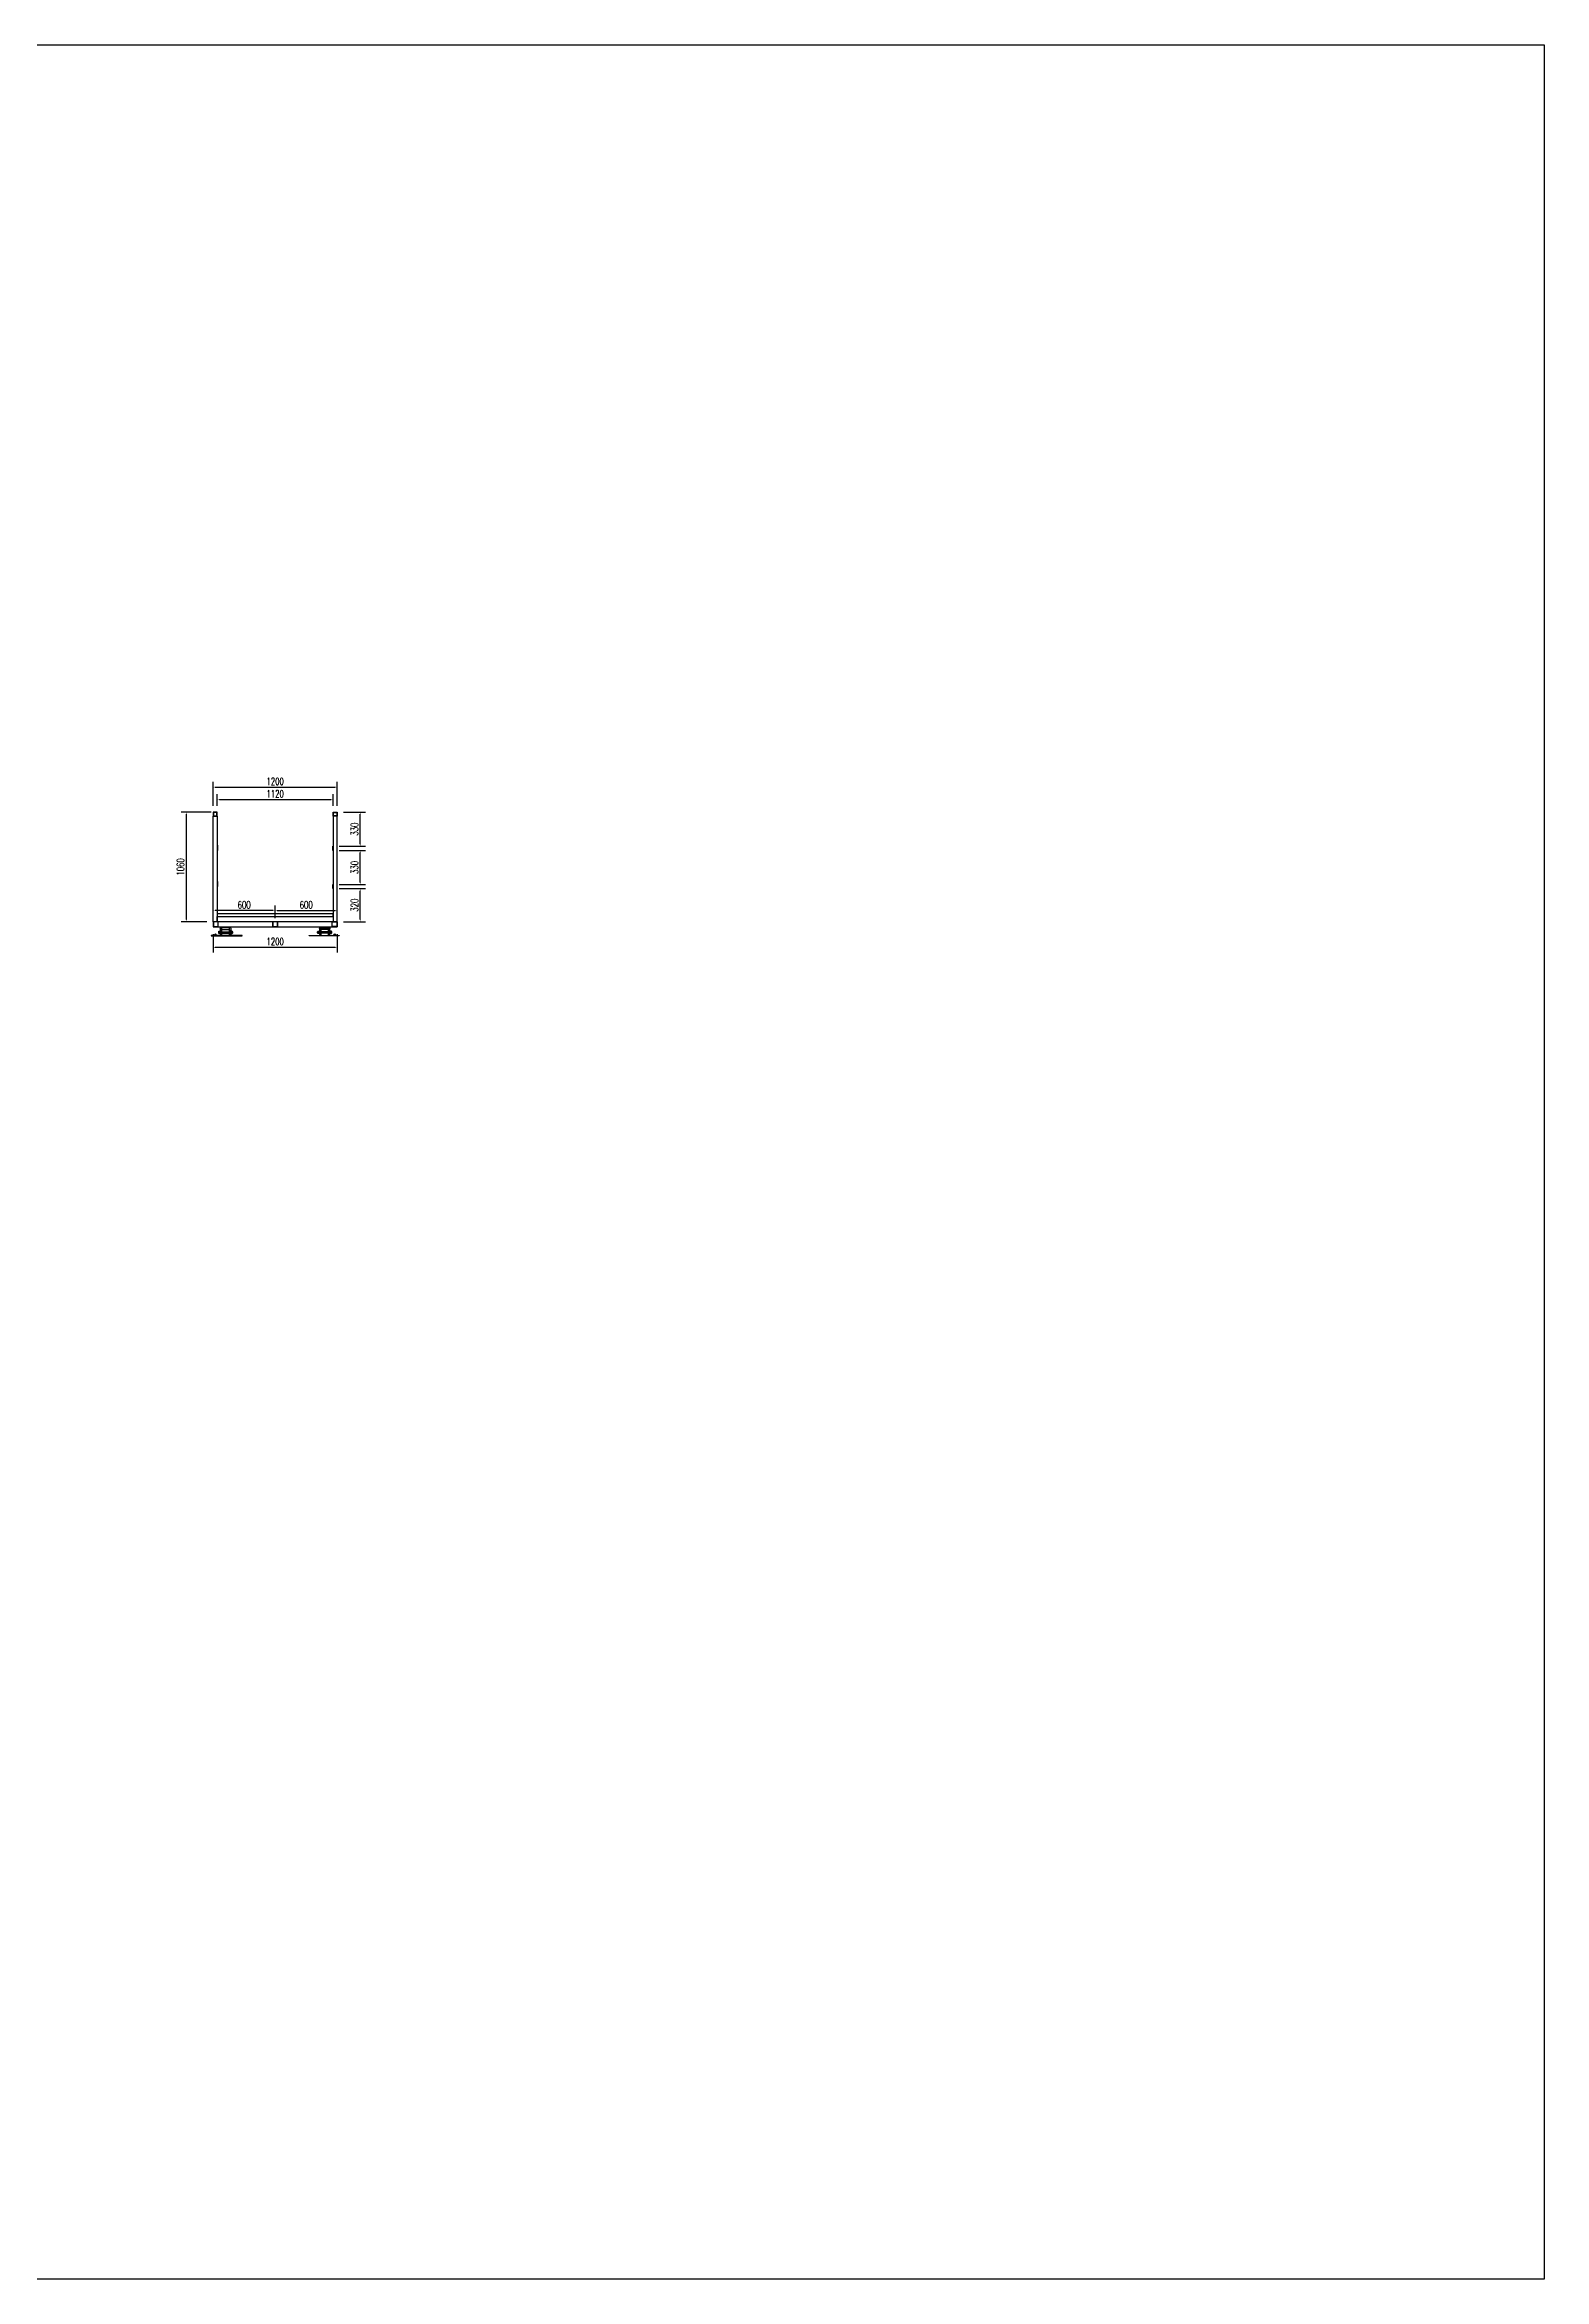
# Model space of a CAD drawing. Header units: millimetres. Extents: x -1442555 to 442606, y 1365385 to 2223627.
# Drawn here: x 388102 to 402606, y 1537524 to 1559130 of the extents above; entities that cross this region are included whole.
import ezdxf

# ---------------------------------------------------------------- set-up
doc = ezdxf.new("R2010")
doc.units = ezdxf.units.MM
doc.header["$LTSCALE"] = 10
doc.linetypes.add('ACAD_ISO03W100', pattern=[30, 12, -18])
doc.layers.get('0').update_dxf_attribs({"linetype": 'CONTINUOUS'})
doc.layers.get('DEFPOINTS').update_dxf_attribs({"linetype": 'CONTINUOUS'})
for name, color, linetype in [('PUB_DIM', 3, 'CONTINUOUS'), ('W-STEEL_FRAME钢架', 3, 'CONTINUOUS'), ('W-WOOD_FLOOR木地板', 30, 'CONTINUOUS')]:
    doc.layers.add(name, color=color, linetype=linetype)
doc.styles.add('STANDARD_T3', font='simplex.shx', dxfattribs={"width": 0.7, "bigfont": 'gbcbig.shx'})
doc.dimstyles.new('W&&20', dxfattribs={"dimtxt": 70, "dimasz": 20, "dimexe": 50, "dimexo": 60, "dimgap": 20, "dimtad": 1, "dimdec": 0, "dimzin": 0, "dimdsep": 46, "dimtxsty": 'STANDARD_T3', "dimcen": 0.09, "dimclrd": 1, "dimclre": 1, "dimclrt": 7, "dimazin": 2, "dimtfac": 1, "dimtdec": 0, "dimtix": 1, "dimtmove": 2, "dimatfit": 3, "dimfxl": 100, "dimtolj": 1, "dimtzin": 0, "dimarcsym": 0})

# ---------------------------------------------------------------- blocks, each defined once
blk = doc.blocks.new('*D227')
at = {"layer": 'DEFPOINTS', "color": 0, "transparency": 16777216}
for p in [(390891, 1551340), (391154, 1551340), (390891, 1551010)]:
    blk.add_point(p, dxfattribs=at)
at = {"layer": 'PUB_DIM', "color": 1, "lineweight": -2, "transparency": 16777216}
for p, q in [((390951, 1551340), (391204, 1551340)), ((391154, 1551030), (391154, 1551320)), ((390951, 1551010), (391204, 1551010))]:
    blk.add_line(p, q, dxfattribs=at)
at = {"layer": 'PUB_DIM', "color": 1, "transparency": 16777216}
for points in [[(391150, 1551320), (391157, 1551320), (391154, 1551340)], [(391150, 1551030), (391157, 1551030), (391154, 1551010)]]:
    blk.add_solid(points, dxfattribs=at)
at = {"layer": 'PUB_DIM', "color": 7, "transparency": 16777216, "insert": (391099, 1551175), "char_height": 70, "attachment_point": 5, "rotation": 90, "style": 'STANDARD_T3'}
blk.add_mtext('\\A1;330', dxfattribs=at)
blk = doc.blocks.new('*D228')
at = {"layer": 'DEFPOINTS', "color": 0, "transparency": 16777216}
for p in [(390931, 1551710), (391154, 1551710), (390891, 1551380)]:
    blk.add_point(p, dxfattribs=at)
at = {"layer": 'PUB_DIM', "color": 1, "lineweight": -2, "transparency": 16777216}
for p, q in [((390991, 1551710), (391204, 1551710)), ((391154, 1551400), (391154, 1551690)), ((390951, 1551380), (391204, 1551380))]:
    blk.add_line(p, q, dxfattribs=at)
at = {"layer": 'PUB_DIM', "color": 1, "transparency": 16777216}
for points in [[(391150, 1551690), (391157, 1551690), (391154, 1551710)], [(391150, 1551400), (391157, 1551400), (391154, 1551380)]]:
    blk.add_solid(points, dxfattribs=at)
at = {"layer": 'PUB_DIM', "color": 7, "transparency": 16777216, "insert": (391099, 1551545), "char_height": 70, "attachment_point": 5, "rotation": 90, "style": 'STANDARD_T3'}
blk.add_mtext('\\A1;330', dxfattribs=at)
blk = doc.blocks.new('*D229')
at = {"layer": 'DEFPOINTS', "color": 0, "transparency": 16777216}
for p in [(390891, 1550970), (391154, 1550970), (390931, 1550650)]:
    blk.add_point(p, dxfattribs=at)
at = {"layer": 'PUB_DIM', "color": 1, "lineweight": -2, "transparency": 16777216}
for p, q in [((390951, 1550970), (391204, 1550970)), ((391154, 1550670), (391154, 1550950)), ((390991, 1550650), (391204, 1550650))]:
    blk.add_line(p, q, dxfattribs=at)
at = {"layer": 'PUB_DIM', "color": 1, "transparency": 16777216}
for points in [[(391150, 1550950), (391157, 1550950), (391154, 1550970)], [(391150, 1550670), (391157, 1550670), (391154, 1550650)]]:
    blk.add_solid(points, dxfattribs=at)
at = {"layer": 'PUB_DIM', "color": 7, "transparency": 16777216, "insert": (391099, 1550810), "char_height": 70, "attachment_point": 5, "rotation": 90, "style": 'STANDARD_T3'}
blk.add_mtext('\\A1;320', dxfattribs=at)
blk = doc.blocks.new('*D230')
at = {"layer": 'DEFPOINTS', "color": 0, "transparency": 16777216}
for p in [(389771, 1551710), (389471, 1550650), (389731, 1550650)]:
    blk.add_point(p, dxfattribs=at)
at = {"layer": 'PUB_DIM', "color": 1, "lineweight": -2, "transparency": 16777216}
for p, q in [((389711, 1551710), (389421, 1551710)), ((389471, 1551690), (389471, 1550670)), ((389671, 1550650), (389421, 1550650))]:
    blk.add_line(p, q, dxfattribs=at)
at = {"layer": 'PUB_DIM', "color": 1, "transparency": 16777216}
for points in [[(389468, 1551690), (389474, 1551690), (389471, 1551710)], [(389468, 1550670), (389474, 1550670), (389471, 1550650)]]:
    blk.add_solid(points, dxfattribs=at)
at = {"layer": 'PUB_DIM', "color": 7, "transparency": 16777216, "insert": (389416, 1551180), "char_height": 70, "attachment_point": 5, "rotation": 90, "style": 'STANDARD_T3'}
blk.add_mtext('\\A1;1060', dxfattribs=at)
blk = doc.blocks.new('*D231')
at = {"layer": 'DEFPOINTS', "color": 0, "transparency": 16777216}
for p in [(390891, 1551832), (389771, 1551710), (390891, 1551710)]:
    blk.add_point(p, dxfattribs=at)
at = {"layer": 'PUB_DIM', "color": 1, "lineweight": -2, "transparency": 16777216}
for p, q in [((389771, 1551770), (389771, 1551882)), ((389791, 1551832), (390871, 1551832)), ((390891, 1551770), (390891, 1551882))]:
    blk.add_line(p, q, dxfattribs=at)
at = {"layer": 'PUB_DIM', "color": 1, "transparency": 16777216}
for points in [[(389791, 1551835), (389791, 1551828), (389771, 1551832)], [(390871, 1551835), (390871, 1551828), (390891, 1551832)]]:
    blk.add_solid(points, dxfattribs=at)
at = {"layer": 'PUB_DIM', "color": 7, "transparency": 16777216, "insert": (390331, 1551887), "char_height": 70, "attachment_point": 5, "style": 'STANDARD_T3'}
blk.add_mtext('\\A1;1120', dxfattribs=at)
blk = doc.blocks.new('*D232')
at = {"layer": 'DEFPOINTS', "color": 0, "transparency": 16777216}
for p in [(390931, 1551952), (389731, 1551710), (390931, 1551710)]:
    blk.add_point(p, dxfattribs=at)
at = {"layer": 'PUB_DIM', "color": 1, "lineweight": -2, "transparency": 16777216}
for p, q in [((389731, 1551770), (389731, 1552002)), ((390931, 1551770), (390931, 1552002)), ((389751, 1551952), (390911, 1551952))]:
    blk.add_line(p, q, dxfattribs=at)
at = {"layer": 'PUB_DIM', "color": 1, "transparency": 16777216}
for points in [[(389751, 1551955), (389751, 1551948), (389731, 1551952)], [(390911, 1551955), (390911, 1551948), (390931, 1551952)]]:
    blk.add_solid(points, dxfattribs=at)
at = {"layer": 'PUB_DIM', "color": 7, "transparency": 16777216, "insert": (390331, 1552007), "char_height": 70, "attachment_point": 5, "style": 'STANDARD_T3'}
blk.add_mtext('\\A1;1200', dxfattribs=at)
blk = doc.blocks.new('*D235')
at = {"layer": 'DEFPOINTS', "color": 0, "transparency": 16777216}
for p in [(389731, 1550590), (390931, 1550590), (390931, 1550403)]:
    blk.add_point(p, dxfattribs=at)
at = {"layer": 'PUB_DIM', "color": 1, "lineweight": -2, "transparency": 16777216}
for p, q in [((389731, 1550530), (389731, 1550353)), ((390931, 1550530), (390931, 1550353)), ((389751, 1550403), (390911, 1550403))]:
    blk.add_line(p, q, dxfattribs=at)
at = {"layer": 'PUB_DIM', "color": 1, "transparency": 16777216}
for points in [[(389751, 1550406), (389751, 1550399), (389731, 1550403)], [(390911, 1550406), (390911, 1550399), (390931, 1550403)]]:
    blk.add_solid(points, dxfattribs=at)
at = {"layer": 'PUB_DIM', "color": 7, "transparency": 16777216, "insert": (390331, 1550458), "char_height": 70, "attachment_point": 5, "style": 'STANDARD_T3'}
blk.add_mtext('\\A1;1200', dxfattribs=at)
blk = doc.blocks.new('*D236')
at = {"layer": 'DEFPOINTS', "color": 0, "transparency": 16777216}
for p in [(389731, 1550758), (389731, 1550650), (390331, 1550625)]:
    blk.add_point(p, dxfattribs=at)
at = {"layer": 'PUB_DIM', "color": 1, "lineweight": -2, "transparency": 16777216}
for p, q in [((389731, 1550710), (389731, 1550808)), ((390311, 1550758), (389751, 1550758)), ((390331, 1550685), (390331, 1550808))]:
    blk.add_line(p, q, dxfattribs=at)
at = {"layer": 'PUB_DIM', "color": 1, "transparency": 16777216}
for points in [[(389751, 1550762), (389751, 1550755), (389731, 1550758)], [(390311, 1550762), (390311, 1550755), (390331, 1550758)]]:
    blk.add_solid(points, dxfattribs=at)
at = {"layer": 'PUB_DIM', "color": 7, "transparency": 16777216, "insert": (390031, 1550813), "char_height": 70, "attachment_point": 5, "style": 'STANDARD_T3'}
blk.add_mtext('\\A1;600', dxfattribs=at)
blk = doc.blocks.new('*D256')
at = {"layer": 'DEFPOINTS', "color": 0, "transparency": 16777216}
for p in [(390931, 1550758), (390331, 1550625), (390931, 1550650)]:
    blk.add_point(p, dxfattribs=at)
at = {"layer": 'PUB_DIM', "color": 1, "lineweight": -2, "transparency": 16777216}
for p, q in [((390331, 1550685), (390331, 1550808)), ((390351, 1550758), (390911, 1550758)), ((390931, 1550710), (390931, 1550808))]:
    blk.add_line(p, q, dxfattribs=at)
at = {"layer": 'PUB_DIM', "color": 1, "transparency": 16777216}
for points in [[(390351, 1550761), (390351, 1550754), (390331, 1550758)], [(390911, 1550761), (390911, 1550754), (390931, 1550758)]]:
    blk.add_solid(points, dxfattribs=at)
at = {"layer": 'PUB_DIM', "color": 7, "transparency": 16777216, "insert": (390631, 1550813), "char_height": 70, "attachment_point": 5, "style": 'STANDARD_T3'}
blk.add_mtext('\\A1;600', dxfattribs=at)

msp = doc.modelspace()

# ---------------------------------------------------------------- linework, layer by layer
for p, q in [((389784.7, 1550553.6), (389784.7, 1550539.6)), ((389793.7, 1550552.1), (389786.7, 1550552.1)), ((389786.7, 1550541.1), (389793.7, 1550541.1)), ((389797.7, 1550549.9), (389793.7, 1550546.6)), ((389797.7, 1550547.6), (389793.7, 1550544.3)), ((389905.7, 1550590), (389795.7, 1550590)), ((389800.7, 1550525), (389800.7, 1550585)), ((389810.7, 1550525), (389800.7, 1550525)), ((389810.7, 1550585), (389810.7, 1550525)), ((389900.7, 1550585), (389900.7, 1550525)), ((389903.7, 1550549.9), (389907.7, 1550546.6)), ((389903.7, 1550547.6), (389907.7, 1550544.3)), ((389907.7, 1550552.1), (389914.7, 1550552.1)), ((389914.7, 1550541.1), (389907.7, 1550541.1)), ((390753.5, 1550552.1), (390746.5, 1550552.1)), ((390746.5, 1550541.1), (390753.5, 1550541.1)), ((390757.5, 1550549.9), (390753.5, 1550546.6)), ((390757.5, 1550547.6), (390753.5, 1550544.3)), ((390755.5, 1550590), (390865.5, 1550590)), ((390760.5, 1550585), (390760.5, 1550525)), ((390850.5, 1550585), (390850.5, 1550525)), ((390850.5, 1550525), (390860.5, 1550525)), ((390860.5, 1550525), (390860.5, 1550585)), ((390863.5, 1550549.9), (390867.5, 1550546.6)), ((390863.5, 1550547.6), (390867.5, 1550544.3)), ((390867.5, 1550552.1), (390874.5, 1550552.1)), ((390874.5, 1550541.1), (390867.5, 1550541.1)), ((390876.5, 1550553.6), (390876.5, 1550539.6))]:
    msp.add_line(p, q)
at = {"color": 1}
for p, q in [((389800.7, 1550553), (389810.7, 1550553)), ((389800.7, 1550539), (389810.7, 1550539)), ((389890.7, 1550553), (389900.7, 1550553)), ((389900.7, 1550539), (389890.7, 1550539)), ((390770.5, 1550553), (390760.5, 1550553)), ((390760.5, 1550539), (390770.5, 1550539)), ((390860.5, 1550553), (390850.5, 1550553)), ((390860.5, 1550539), (390850.5, 1550539))]:
    msp.add_line(p, q, dxfattribs=at)
at = {"color": 6, "linetype": 'ACAD_ISO03W100'}
for p, q in [((389800.7, 1550552), (389900.7, 1550552)), ((389800.7, 1550540), (389900.7, 1550540)), ((390860.5, 1550552), (390760.5, 1550552)), ((390860.5, 1550540), (390760.5, 1550540))]:
    msp.add_line(p, q, dxfattribs=at)
at = {"color": 2}
for p, q in [((389810.7, 1550546), (389800.7, 1550546)), ((389900.7, 1550546), (389890.7, 1550546)), ((390760.5, 1550546), (390770.5, 1550546)), ((390850.5, 1550546), (390860.5, 1550546))]:
    msp.add_line(p, q, dxfattribs=at)
at = {"color": 4}
for p, q in [((389919.7, 1550552.6), (389916.7, 1550552.6)), ((389916.7, 1550546.6), (389920.7, 1550546.6)), ((389916.7, 1550540.6), (389919.7, 1550540.6)), ((390744.5, 1550546.6), (390740.5, 1550546.6)), ((390741.5, 1550552.6), (390744.5, 1550552.6)), ((390744.5, 1550540.6), (390741.5, 1550540.6))]:
    msp.add_line(p, q, dxfattribs=at)
for points in [[(334676.1, 1559130), (402605.8, 1559130), (402605.8, 1537523.6), (334676.1, 1537523.6)], [(389730.7, 1551670), (389770.7, 1551670), (389770.7, 1551710), (389730.7, 1551710)], [(389730.7, 1551670), (389770.7, 1551670), (389770.7, 1550650), (389730.7, 1550650)], [(389733.7, 1551673), (389767.7, 1551673), (389767.7, 1551707), (389733.7, 1551707)], [(390930.7, 1551670), (390890.7, 1551670), (390890.7, 1551710), (390930.7, 1551710)], [(390930.7, 1551670), (390890.7, 1551670), (390890.7, 1550650), (390930.7, 1550650)], [(390927.7, 1551673), (390893.7, 1551673), (390893.7, 1551707), (390927.7, 1551707)], [(389710.7, 1550512), (390010.7, 1550512), (390010.7, 1550516), (389710.7, 1550516)], [(389730.7, 1550600), (390930.7, 1550600), (390930.7, 1550650), (389730.7, 1550650)], [(389730.7, 1550600), (389780.7, 1550600), (389780.7, 1550650), (389730.7, 1550650)], [(389733.2, 1550602.5), (389778.2, 1550602.5), (389778.2, 1550647.5), (389733.2, 1550647.5)], [(389752.7, 1550532.3), (389738.6, 1550518.2), (389740.7, 1550516), (389752.7, 1550528.1), (389764.8, 1550516), (389766.9, 1550518.2)], [(389784.7, 1550555.1), (389784.7, 1550552.1), (389784.7, 1550541.1), (389784.7, 1550538.1)], [(389916.7, 1550555.1), (389916.7, 1550552.1), (389916.7, 1550541.1), (389916.7, 1550538.1)], [(389920.7, 1550551.6), (389918.7, 1550553.6), (389918.7, 1550539.6), (389920.7, 1550541.6)], [(390305.7, 1550600), (390355.7, 1550600), (390355.7, 1550650), (390305.7, 1550650)], [(390308.2, 1550602.5), (390353.2, 1550602.5), (390353.2, 1550647.5), (390308.2, 1550647.5)], [(390950.5, 1550512), (390660.5, 1550512), (390660.5, 1550516), (390950.5, 1550516)], [(390740.5, 1550551.6), (390742.5, 1550553.6), (390742.5, 1550539.6), (390740.5, 1550541.6)], [(390744.5, 1550555.1), (390744.5, 1550552.1), (390744.5, 1550541.1), (390744.5, 1550538.1)], [(390876.5, 1550555.1), (390876.5, 1550552.1), (390876.5, 1550541.1), (390876.5, 1550538.1)], [(390930.7, 1550600), (390880.7, 1550600), (390880.7, 1550650), (390930.7, 1550650)], [(390928.2, 1550602.5), (390883.2, 1550602.5), (390883.2, 1550647.5), (390928.2, 1550647.5)], [(390908.5, 1550532.3), (390922.6, 1550518.2), (390920.5, 1550516), (390908.5, 1550528.1), (390896.4, 1550516), (390894.3, 1550518.2)]]:
    msp.add_lwpolyline(points, close=True)
for points in [[(389786.7, 1550558.1), (389793.7, 1550558.1), (389793.7, 1550557.1), (389797.7, 1550557.1), (389797.7, 1550536.1), (389793.7, 1550536.1), (389793.7, 1550557.1), (389793.7, 1550535.1), (389786.7, 1550535.1, -0.6666667), (389786.7, 1550541.1, -0.3636364), (389786.7, 1550552.1, -0.6666667)], [(389883.2, 1550516), (389818.2, 1550516, -0.4142136), (389813.2, 1550521), (389813.2, 1550571, -0.4142136), (389818.2, 1550576), (389883.2, 1550576, -0.4142136), (389888.2, 1550571), (389888.2, 1550521, -0.4142136)], [(389914.7, 1550558.1), (389907.7, 1550558.1), (389907.7, 1550557.1), (389903.7, 1550557.1), (389903.7, 1550536.1), (389907.7, 1550536.1), (389907.7, 1550557.1), (389907.7, 1550535.1), (389914.7, 1550535.1, 0.6666667), (389914.7, 1550541.1, 0.3636364), (389914.7, 1550552.1, 0.6666667)], [(390746.5, 1550558.1), (390753.5, 1550558.1), (390753.5, 1550557.1), (390757.5, 1550557.1), (390757.5, 1550536.1), (390753.5, 1550536.1), (390753.5, 1550557.1), (390753.5, 1550535.1), (390746.5, 1550535.1, -0.6666667), (390746.5, 1550541.1, -0.3636364), (390746.5, 1550552.1, -0.6666667)], [(390778, 1550516), (390843, 1550516, 0.4142136), (390848, 1550521), (390848, 1550571, 0.4142136), (390843, 1550576), (390778, 1550576, 0.4142136), (390773, 1550571), (390773, 1550521, 0.4142136)], [(390874.5, 1550558.1), (390867.5, 1550558.1), (390867.5, 1550557.1), (390863.5, 1550557.1), (390863.5, 1550536.1), (390867.5, 1550536.1), (390867.5, 1550557.1), (390867.5, 1550535.1), (390874.5, 1550535.1, 0.6666667), (390874.5, 1550541.1, 0.3636364), (390874.5, 1550552.1, 0.6666667)]]:
    msp.add_lwpolyline(points, format="xyb", close=True)
for points in [[(389797.7, 1550533.1), (389797.7, 1550561.1), (389800.7, 1550561.1), (389800.7, 1550533.1), (389797.7, 1550533.1), (389797.7, 1550534.1)], [(389903.7, 1550533.1), (389903.7, 1550561.1), (389900.7, 1550561.1), (389900.7, 1550533.1), (389903.7, 1550533.1), (389903.7, 1550534.1)], [(389918.7, 1550553.6), (389916.7, 1550553.6), (389916.7, 1550539.6), (389918.7, 1550539.6)], [(390742.5, 1550553.6), (390744.5, 1550553.6), (390744.5, 1550539.6), (390742.5, 1550539.6)], [(390757.5, 1550533.1), (390757.5, 1550561.1), (390760.5, 1550561.1), (390760.5, 1550533.1), (390757.5, 1550533.1), (390757.5, 1550534.1)], [(390863.5, 1550533.1), (390863.5, 1550561.1), (390860.5, 1550561.1), (390860.5, 1550533.1), (390863.5, 1550533.1), (390863.5, 1550534.1)]]:
    msp.add_lwpolyline(points)
for points in [[(389900.7, 1550525), (389890.7, 1550525), (389890.7, 1550585, 0.4142136), (389885.7, 1550590)], [(390760.5, 1550525), (390770.5, 1550525), (390770.5, 1550585, -0.4142136), (390775.5, 1550590)]]:
    msp.add_lwpolyline(points, format="xyb")
for centre, start, end in [((389795.7, 1550585), 0, 90), ((389815.7, 1550585), 90, 180), ((389905.7, 1550585), 90, 180), ((390755.5, 1550585), 0, 90), ((390845.5, 1550585), 0, 90), ((390865.5, 1550585), 90, 180)]:
    msp.add_arc(centre, 5, start, end)
at = {"layer": 'W-STEEL_FRAME钢架'}
for points in [[(389775.7, 1551390.1), (389770.7, 1551390.1), (389770.7, 1551340.1), (389775.7, 1551340.1)], [(390887.7, 1551380.1), (390890.7, 1551380.1), (390890.7, 1551340.1), (390887.7, 1551340.1)], [(389775.7, 1551040), (389770.7, 1551040), (389770.7, 1550990), (389775.7, 1550990)], [(390887.7, 1551010), (390890.7, 1551010), (390890.7, 1550970), (390887.7, 1550970)]]:
    msp.add_lwpolyline(points, close=True, dxfattribs=at)
at = {"layer": 'W-WOOD_FLOOR木地板'}
for points in [[(389770.7, 1550700), (390890.7, 1550700), (390890.7, 1550725), (389770.7, 1550725)], [(389770.7, 1550700), (390890.7, 1550700), (390890.7, 1550650), (389770.7, 1550650)]]:
    msp.add_lwpolyline(points, close=True, dxfattribs=at)

# ---------------------------------------------------------------- dimensions: what is measured, and where the dimension line sits
at = {"layer": 'PUB_DIM'}
for base, p1, p2, picture, middle in [((390930.7, 1551951.6), (389730.7, 1551710), (390930.7, 1551710), '*D232', (390330.7, 1552006.6)), ((390890.7, 1551831.7), (389770.7, 1551710), (390890.7, 1551710), '*D231', (390330.7, 1551886.7)), ((389730.7, 1550758.3), (390330.7, 1550625), (389730.7, 1550650), '*D236', (390030.7, 1550813.3)), ((390930.7, 1550757.7), (390330.7, 1550625), (390930.7, 1550650), '*D256', (390630.7, 1550812.7)), ((390930.7, 1550402.7), (389730.7, 1550590), (390930.7, 1550590), '*D235', (390330.7, 1550457.7))]:
    dim = msp.add_linear_dim(base=base, p1=p1, p2=p2, dimstyle='W&&20', dxfattribs=at)
    dim.commit()
    dim.dimension.update_dxf_attribs({"geometry": picture, "text_midpoint": middle})
for base, p1, p2, picture, middle in [((389471, 1550650), (389770.6, 1551710), (389730.7, 1550650), '*D230', (389416, 1551180)), ((391153.6, 1551710), (390890.7, 1551380.1), (390930.7, 1551710), '*D228', (391098.6, 1551545.1)), ((391153.6, 1551340.1), (390890.7, 1551010), (390890.7, 1551340.1), '*D227', (391098.6, 1551175.1)), ((391153.6, 1550970), (390930.7, 1550650), (390890.7, 1550970), '*D229', (391098.6, 1550810))]:
    dim = msp.add_linear_dim(base=base, p1=p1, p2=p2, angle=90, dimstyle='W&&20', dxfattribs=at)
    dim.commit()
    dim.dimension.update_dxf_attribs({"geometry": picture, "text_midpoint": middle})

doc.saveas('drawing.dxf')
